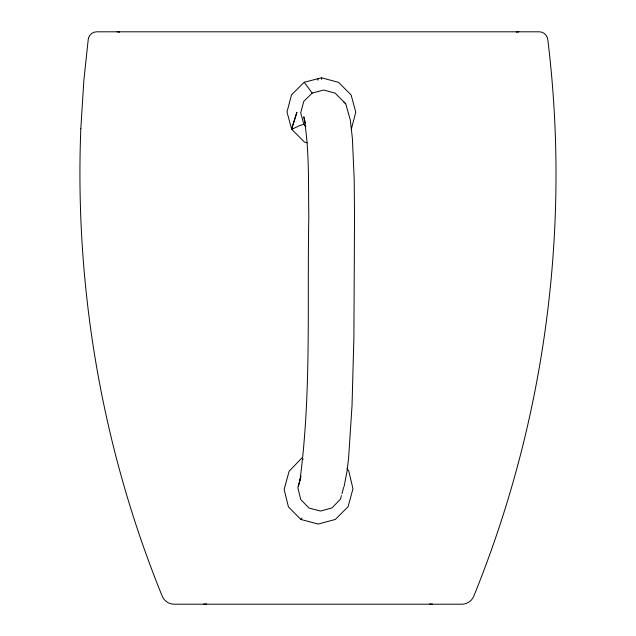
<?xml version="1.0" encoding="UTF-8"?>
<svg xmlns="http://www.w3.org/2000/svg" width="636" height="636" viewBox="0 0 636 636"><rect width="100%" height="100%" fill="white"/><g stroke="black" fill="none" stroke-linecap="round" stroke-linejoin="round"><path stroke-width="0.95" d="M299.977 480.005C311.545 392.786 307.037 304.318 308.826 216.614C308.214 183.367 309.589 149.667 303.817 116.801L305.519 123.368M344.1 486.461L347.184 470.449L348.6 457.976L352.042 405.331L353.902 336.555L354.522 216.614L354.204 179.71L352.408 138.648L350.301 120.037L345.722 103.779L335.069 93.087L323.676 90.05L312.204 93.071L303.77 101.394L300.717 112.874L303.865 124.433L305.821 126.405M351.454 128.766L355.763 112.206L351.12 94.947L338.583 82.354L321.49 77.791L304.223 82.259L291.566 94.748L286.987 111.968L291.709 129.307L304.429 142.082L307.148 142.846M298.403 486.461L301.074 476.149M341.445 495.531L340.435 499.212L331.944 507.925L320.512 511.042L309.032 508.053L300.725 499.506L297.855 487.573L300.415 478.264M341.953 493.687L343.71 487.232M291.558 128.766L296.909 112.27L291.876 128.766L292.806 128.766L291.709 129.307L300.454 125.276L303.865 124.433M303.102 459.279L302.068 457.777L289.126 471.252L284.125 489.402L288.434 506.884L300.876 519.453L301.989 517.974M516.392 32.15L518.897 31.8M203.52 604.2L206.374 603.914M117.104 31.8L119.608 32.15M429.626 603.914L432.48 604.2M300.876 519.453L318.127 524.056L335.291 519.453L348.043 506.773L352.956 488.806L348.727 470.751L346.882 468.748M343.424 101.482L345.722 103.779M312.204 93.071L304.223 82.259M321.49 77.791L321.697 79.397M318 78.753L318 80.192M80.82 128.766C74.484 287.957 102.078 448.467 162.188 596.067C164.009 600.877 168.945 604.248 174.089 604.2L461.911 604.2C467.055 604.248 471.992 600.877 473.812 596.067C545.163 420.809 570.85 227.29 547.779 39.48C547.405 35.234 543.494 31.728 539.233 31.8L96.767 31.8C92.506 31.728 88.595 35.234 88.221 39.48L83.88 80.192L80.82 128.766"/></g></svg>
